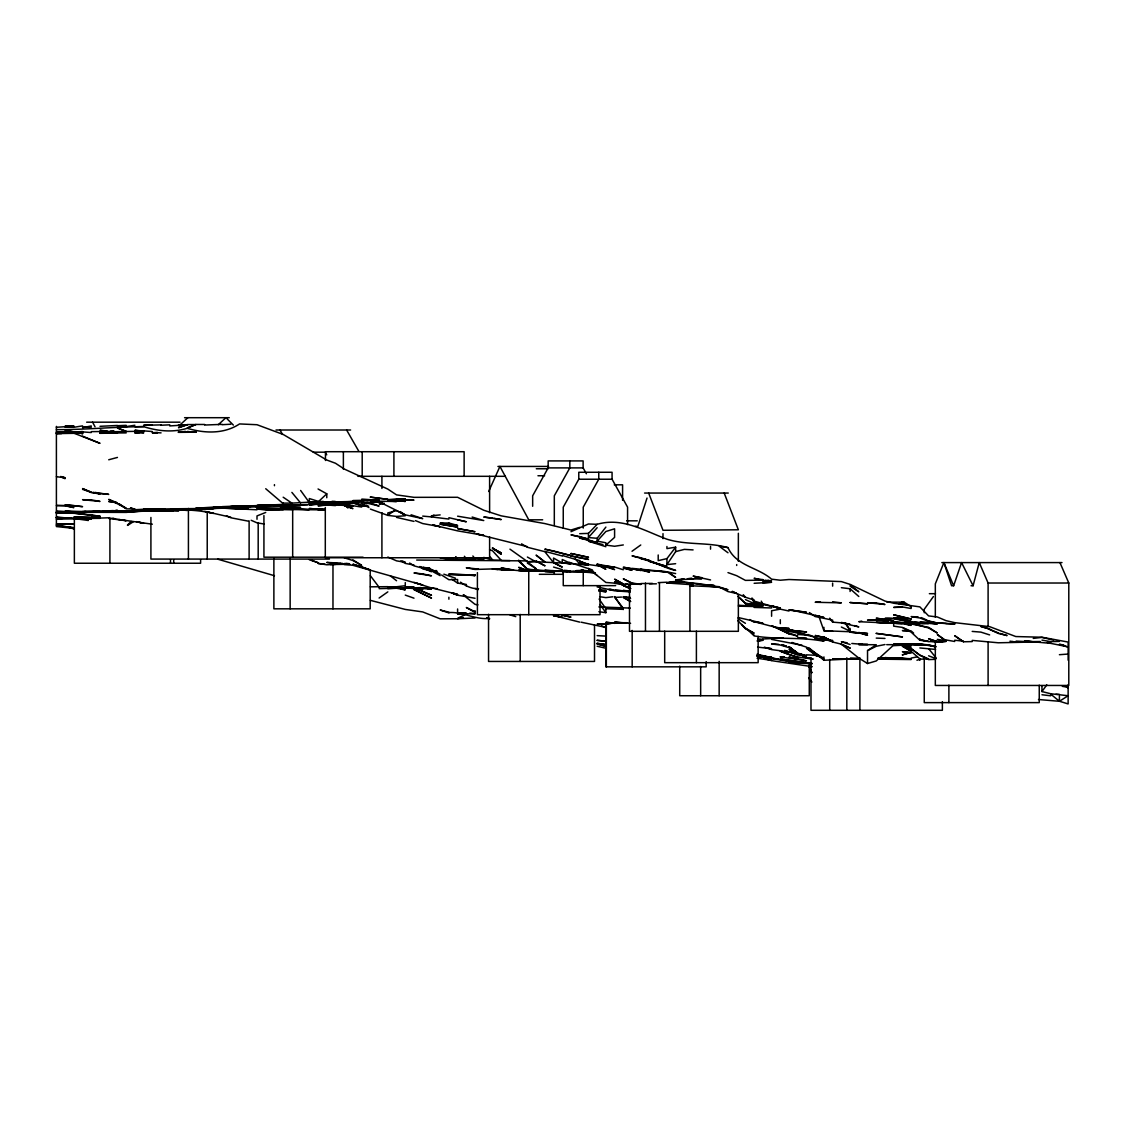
<?xml version="1.0" encoding="UTF-8"?>
<svg xmlns="http://www.w3.org/2000/svg" width="1128" height="1128" viewBox="0 0 1128 1128"><rect width="100%" height="100%" fill="white"/><g stroke="black" fill="none" stroke-linecap="round" stroke-linejoin="round"><path stroke-width="1.5" d="M971.039 585.742L973.083 585.742L979.245 562.59L988.1 583.021L988.1 626.435M647.035 498.04L637.856 526.325L635.135 526.325M935.323 617.143L935.323 583.867L943.896 562.59L951.595 585.742L953.639 585.742L961.578 562.59L973.083 585.742M488.664 491.512L499.93 466.442L528.75 519.811L542.667 519.811M586.391 473.774L583.12 467.894L583.12 460.915L548.166 460.915L548.166 467.894L532.656 495.812L532.656 506.275M627.577 524.591L627.577 507.149L612.067 479.231L612.067 472.265L578.777 472.265L578.777 479.231L563.253 507.149L563.253 528.073M675.644 563.69L666.93 564.606L675.644 551.62L675.644 547.179L666.93 548.603L666.93 546.502M933.434 596.515L924.255 609.275L924.255 612.786M1068.131 695.75L1050.69 693.748L1041.962 691.549L1046.812 684.851M666.93 564.606L666.93 558.614L675.644 547.179M623.319 544.937L614.591 546.262L605.877 545.106L605.877 542.779L597.149 541.116L597.149 538.31L605.877 527.1M597.149 538.31L588.435 537.534L597.149 527.721M597.149 541.116L605.877 531.499L614.591 528.806L614.591 537.365L605.877 545.106M588.435 537.534L588.435 533.389L597.149 524.308C622.191 516.948 644.356 530.823 666.93 539.198C686.825 545.374 707.862 541.99 727.983 547.616C736.344 566.143 757.692 567.06 771.594 579.172L780.308 580.229L789.036 579.51L841.361 581.597L850.089 584.374L884.972 601.069L893.686 603.24L919.856 606.878L928.584 615.902L937.297 616.974L946.025 620.654L954.739 622.656L989.637 626.66L1015.792 636.544L1041.962 637.235L1068.131 642.058L1068.131 660.19M897.183 644.596L893.686 645.019L876.245 660.952L867.531 663.518L858.803 658.075L841.361 644.159L832.633 642.001L823.919 636.996L832.633 641.719L823.919 637.517L815.191 635.487L823.919 637.334M127.422 525.112L131.158 521.46M178.957 425.876L187.882 417.698M218.282 424.706L225.938 417.698M318.054 502.002L326.782 493.824L318.054 488.974M394.053 510.744L387.835 515.383L370.379 509.08M433.927 515.073L431.432 516.906L422.718 516.102M632.032 551.254L640.76 544.979M379.107 598.037L387.835 591.876M867.531 663.518L867.531 650.616L876.245 644.737L858.803 644.624M127.633 525.394L133.442 521.658M1038.479 699.515L1059.403 701.292L1066.679 696.667M899.03 603.875L901.977 602.14L906.39 604.735M901.117 603.79L904.12 602.14L911.311 606.709M457.601 618.341L466.329 613.956M570.979 531.697L588.435 523.984L597.149 524.308M867.531 650.616L876.245 646.288L884.972 644.539M265.729 512.464L257.001 515.919L257.001 519.275M111.644 510.617L100.011 511.872L56.4 511.351L73.842 512.211L56.4 512.45L115.705 511.534M916.951 660.247L919.856 659.33M163.969 509.433L161.064 510.335L178.506 511.195M579.707 527.34L570.979 530.033L544.824 523.575L501.213 515.849L483.771 510.251L457.601 497.293L413.99 497.335L396.548 494.882L387.835 489.101L344.223 469.008L335.495 463.255L326.782 460.027L283.17 434.449L257.001 424.72L239.559 423.931C224.035 434.224 204.394 433.448 187.234 428.287C172.485 432.785 157.934 431.079 143.623 426.666C114.52 426.793 85.545 429.754 56.4 429.641M765.771 580.328L762.866 581.188L768.676 580.328M108.725 459.773L117.453 457.432M113.096 510.49L108.725 511.604L117.453 510.349L108.725 511.534C143.651 513.522 179.126 505.443 213.389 513.409L206.128 511.675M675.644 551.62L684.372 549.378L693.086 549.9M666.93 558.614L658.202 560.644L658.202 554.976M757.057 640.972L762.866 640.14L757.635 640.605M370.379 600.35L405.276 609.43L422.718 611.926L440.16 618.821L457.601 618.75L463.411 617.439M861.707 621.091L858.803 621.711L902.414 623.601L911.142 625.391L903.866 623.361M165.421 509.433L161.064 510.335L178.506 510.138M82.57 427.695L91.283 425.933M911.142 658.089L916.951 656.933M682.919 579.186L675.644 580.61L684.372 579.214L675.644 579.806L701.813 578.706L694.834 578.086M640.76 583.543L652.393 583.402M783.213 637.912L762.866 639.012M82.57 425.876L73.842 427.3L65.128 427.188M126.181 426.596L134.895 425.256M230.831 506.401L274.442 505.118L223.852 507.755L230.831 507.177M230.831 507.459L233.75 507.078M687.276 578.791L691.633 578.142M164.547 509.292L161.064 509.786L204.676 508.46L171.526 508.827M732.34 591.284L736.697 593.497L727.983 591.58L719.255 586.955L727.983 589.789C708.299 584.078 687.262 581.258 666.93 582.739C681.65 578.763 695.694 585.996 710.541 584.699M248.273 505.837L239.559 507.064L291.884 506.641L287.527 506.007M666.93 583.091L675.644 581.893L666.93 582.979L693.086 584.798L687.276 583.669M323.285 501.41L291.884 503.13L283.17 497.208M169.778 425.933L187.234 424.791L178.506 427.695L187.234 424.579L195.948 424.551L187.234 427.991L195.948 424.452L204.676 424.481M148.854 510.321L126.181 512.408L82.57 512.281L129.664 511.548L56.4 512.606L82.57 511.745L65.128 511.139L73.842 511.971L100.011 511.435L84.304 511.534M808.973 647.81L823.919 660.261L850.089 659.006L836.13 659.02M63.38 518.274L56.4 519.12L80.821 518.795M612.856 596.782L605.877 597.629L600.054 596.74M171.526 509.01L195.948 509.912L218.62 508.108L195.948 508.996L230.831 507.981L223.852 507.882M195.948 509.884L213.389 508.629M396.548 586.757L405.276 585.728L405.276 582.556M342.475 563.365L335.495 564.155L349.454 564.254L330.264 564.409L349.454 564.226M1033.248 638.392L1041.962 637.405L1053.594 640.084M605.877 623.939L611.108 623.361M56.4 427.286L73.842 426.116L65.128 426.201M527.382 557.035L536.096 561.941L527.382 561.829L534.348 561.152M82.57 512.493L161.064 510.885L185.486 509.306L161.064 511.167L93.032 511.449M440.16 514.904L431.432 515.75L431.432 516.906L448.888 519.077M462.832 613.096L457.601 613.59L475.043 613.928M366.896 505.132L361.665 505.626L352.937 503.06L283.17 505.33L307.591 504.766M403.528 587.97L379.107 588.661M161.064 424.889L143.623 425.298L152.336 425.157M333.747 503.638L318.054 504.413L326.782 503.624L344.223 504.653L347.96 508.037M757.635 640.859L762.866 640.366M893.686 645.653L911.142 644.751L886.721 644.666M318.054 504.413L326.782 503.624M820.423 601.816L815.191 602.281L841.361 602.86L832.633 601.774M204.676 425.044L222.117 424.354M178.506 509.969L187.234 509.334L171.526 510.364L187.234 509.151L143.623 508.982L164.547 509.095M344.223 502.82L335.495 503.553L352.937 505.964L345.676 504.724M611.108 623.262L605.877 623.685L614.591 623.135L605.877 622.261L614.591 623.319L621.57 622.882M1024.52 641.409L1040.213 642.156L1015.792 641.423L1040.213 641.888L998.35 642.791L972.195 640.394M100.011 426.314L117.453 425.482M405.276 515.764L396.548 516.427L387.835 515.383L387.835 512.958L396.548 510.617L405.276 515.144L400.285 511.576M783.805 656.651L780.308 656.905L806.478 660.839L797.75 658.681M113.97 431.375L91.283 431.643M762.866 580.116L745.425 580.384L736.697 575.703L727.983 572.601M1059.403 654.705L1068.131 654.057M309.326 504.695L326.782 504.047L318.054 504.343L352.937 505.725L361.665 507.036L361.665 505.626L352.937 502.496L335.495 503.144L352.937 502.806M457.601 618.75L475.043 618.003M898.931 644.638L893.686 645.145L898.931 644.666M448.888 558.91L457.601 559.53L455.67 556.781L457.601 559.375L475.043 559.248M489.002 618.454C475.367 619.822 462.226 611.545 448.888 612.574M762.866 582.866L771.594 582.288L754.139 583.289M150.602 510.406L143.623 510.871L169.778 510.547L143.623 510.984L161.064 510.702L155.833 510.462M478.54 569.09L466.329 567.765L475.043 569.457L492.485 568.935M621.57 622.755L614.591 622.726L626.801 622.712M893.686 645.145L902.414 644.596L911.142 645.963L893.686 644.722L911.142 644.835L893.686 644.722M100.011 518.358L91.283 518.386L108.725 517.766M457.601 613.688L466.329 613.153L457.601 613.167L464.581 613.576M583.19 570.359L576.225 570.613M222.117 424.692L230.831 424.213M344.223 504.47L335.495 503.61L344.223 503.017L318.054 504.343L335.495 505.612M321.536 509.066L318.054 509.264L325.033 509.644L309.326 508.502L325.033 509.588M433.18 570.796L436.677 570.613M387.835 588.717L396.548 588.252L405.276 589.874L399.453 588.167M148.854 510.406L143.623 510.674L152.336 510.448M326.782 502.468L361.665 501.255L309.326 502.538L300.612 490.44M56.4 432.532L82.57 432.024M309.326 503.596L335.495 502.58L370.379 503.074L366.022 502.439M161.064 425.242L169.778 424.819M161.064 509.01L134.895 509.743L164.547 508.925L143.623 508.982L164.547 508.996L152.336 509.052M100.011 433.321L117.453 433.081L100.011 433.208M412.256 587.462L405.276 587.801L413.99 588.534L408.181 586.941M420.97 587.589L413.99 587.914L431.432 589.225L427.075 588.365M117.453 425.735L126.181 425.341M86.052 511.506L65.128 512.027L82.57 511.9M143.623 511.139L134.895 510.998L152.336 510.801L117.453 511.111L169.778 510.519M335.495 564.395L326.782 564.79L318.054 563.422L325.033 564.226M403.528 587.885L396.548 588.181L412.256 587.617L405.276 588.196L422.718 588.478L417.487 588.252M658.202 582.612L666.93 582.231M143.623 431.206L108.725 431.798L100.011 430.247L106.991 430.995M946.025 641.479L937.297 641.846L928.584 638.744L937.297 641.592L946.025 641.338M126.181 432.912L100.011 433.011M553.538 567.06L562.266 569.598L562.266 570.627L567.497 571.008L562.266 570.867L567.497 570.669L564.014 570.303M935.563 659.33L928.584 659.598L919.856 655.269L911.142 648.614L902.414 644.412L911.142 648.981L903.866 644.793M919.856 659.189L928.584 658.879L919.856 655.086L911.142 648.614L902.414 644.581L911.142 648.262L902.414 644.581M56.4 433.688L61.631 433.519M222.117 506.951L230.831 506.923L195.948 507.995L239.559 506.5L213.389 507.219L230.831 506.698M579.707 533.685L588.435 533.389M944.277 641.479L928.584 641.635L919.856 639.745L927.131 641.056M82.57 433.279L73.842 432.348L82.57 431.601L73.842 431.897L65.128 430.459L82.57 433.194L56.4 433.603M257.001 509.25L325.033 509.87L318.054 509.87M326.782 504.865L318.054 505.781L332.013 504.794M257.001 509.01L281.422 509.278L265.729 509.955L257.001 509.01L291.884 509.504M850.089 631.736L823.919 630.721L818.688 615.775M942.529 641.522L937.297 641.677L940.794 641.578M134.895 432.715L140.126 432.56M283.17 504.512L274.442 504.766L283.17 504.639M583.19 570.472L576.225 571.205L593.666 571.487L588.435 571.459M687.854 579.115L693.086 578.96L687.854 578.918M379.107 501.213L396.548 501.523L387.835 500.973M318.054 503.032L326.782 502.989L309.326 503.215L335.495 502.341L309.326 502.75L352.937 502.721M239.559 506.345L248.273 506.218L222.117 506.698L257.001 505.908M91.283 517.71L100.011 517.498L73.842 517.061L100.011 517.738M759.384 579.609L762.866 579.51M134.895 432.955L143.623 432.743M230.831 507.981L222.117 508.206L248.273 508.672L241.307 508.192M544.824 571.346L553.538 572.009L544.824 571.431L548.307 571.346M1059.403 641.423L1050.69 641.62L1041.962 640.126M134.895 426.751L143.623 426.567M283.17 503.13L291.884 503.13M902.414 607.245L893.686 607.414L902.414 606.949L911.142 608.486L911.142 606.878M963.467 641.776L954.739 635.713L963.467 641.776L972.195 641.592M843.11 659.006L850.089 658.865M279.673 509.377L265.729 509.419L283.17 509.771M291.884 505.499L274.442 505.753M567.497 570.697L562.266 570.782L570.979 571.924L588.435 570.867L581.456 570.105M797.75 657.709L780.308 651.166C790.742 655.777 801.049 658.103 812.287 658.696M65.128 426.356L73.842 426.243M239.559 506.176L248.273 506.049M117.453 511.83L108.725 511.957L126.181 511.647L122.684 511.534M649.488 583.909L656.454 583.81M614.591 597.445L621.57 597.079M867.531 644.271L858.803 644.398L867.531 644.68M475.043 574.829L466.329 574.928L475.043 575.661L469.234 574.674M757.057 655.988L789.036 661.431L806.478 663.038L789.036 662.376L811.709 663.87M344.223 505.429L352.937 508.615L344.223 505.541L352.937 505.457M134.895 510.801L82.57 511.506M65.128 512.62L73.842 512.535M73.842 513.085L56.4 512.972L73.842 513.085L100.011 516.187L68.611 512.676M759.384 605.003L745.425 603.466L737.952 596.345M110.473 431.178L113.97 431.15M344.223 564.451L349.454 564.338M532.613 570.387L536.096 570.359M572.728 571.332L595.401 572.897C572.841 569.866 549.844 573.052 527.382 569.231L518.654 560.179M621.57 583.669L605.877 582.457L588.435 568.427L597.149 575.506M858.803 658.399L850.089 658.371L858.803 658.639M230.831 508.079L239.559 508.559L222.117 508.108L257.001 509.786M513.423 569.992L501.213 567.821C520.431 573.01 540.82 569.978 560.517 571.078M858.803 659.076L832.633 658.851M911.142 659.542L877.993 659.147M344.223 501.819L352.937 501.706M361.665 506.176L368.644 506.148M475.043 575.322L448.888 574.081M184.555 417.698L229.252 417.698M86.659 422.182L180.029 422.182M276.007 430.008L350.611 430.008M313.231 452.173L325.231 452.173L326.739 454.81M497.927 466.442L548.603 466.442M548.166 467.894L583.12 467.894M536.293 468.769L547.954 468.769M537.957 475.748L544.612 475.748M357.886 476.312L505.316 476.312M578.777 479.231L612.067 479.231M614.252 484.814L622.586 484.814L622.586 500.282M644.581 493.049L728.265 493.049M65.128 512.873L56.4 512.887L73.842 513.296M626.674 520.826L637.249 520.826M363.061 557.19L263.924 557.19L263.924 515.538M329.418 559.079L150.912 559.079L150.912 517.456M941.852 562.59L1061.984 562.59M539.311 574.307L562.83 574.307M988.1 583.021L1068.794 583.021L1068.794 685.457L935.323 685.457L935.323 641.677M615.648 585.644L563.253 585.644L563.253 571.684M929.359 593.68L935.465 593.68M886.918 602.14L904.12 602.14M738.445 606.173L762.866 606.709L738.445 605.242M597.149 635.642L605.877 636.093M501.213 569.443L509.941 569.88L492.485 569.076L513.423 569.823L492.485 569.076L509.941 569.894L501.213 569.358L504.117 569.795M570.979 571.374L562.266 571.346L570.979 571.388L565.748 571.318M877.993 658.174L911.142 659.02L884.972 657.652L902.414 658.117M416.683 560.052L527.171 560.884M518.654 570.585L544.824 570.965M448.888 574.547L464.581 574.688M91.283 511.788L100.011 511.872M591.918 571.233L576.225 570.81L588.435 571.008M1040.213 641.508L1019.289 641.804M178.506 432.362L195.948 432.179L187.234 431.559L195.948 432.278M762.866 605.539L745.425 605.144L762.866 605.426L745.425 603.353L739.192 597.502M893.686 658.103L911.142 658.738L884.972 658.583M82.57 427.089L91.283 427.202M884.972 623.009L876.245 622.318L893.686 623.135M429.697 568.329L422.718 568.216L413.99 565.861L409.633 563.041M448.888 574.378L475.043 574.942M919.856 644.497L911.142 644.328L919.856 643.975L935.845 646.795L928.584 645.103L902.414 644.003L919.856 643.975L928.584 644.906L893.686 644.003L928.584 644.864L935.845 646.696M902.414 658.808L893.686 658.667L911.142 659.161M252.644 505.894L265.729 508.319L309.326 509.574L280.266 508.178M771.594 580.694L762.866 580.539L754.139 578.297L762.866 579.919M954.739 623.883L919.856 622.177L946.025 623.403M911.142 658.851L893.686 658.978L911.142 659.048L902.414 658.385M562.266 570.867L567.497 570.979M387.835 586.673L370.379 586.828M426.201 588.181L422.718 588.097L431.432 588.449L422.718 587.66L431.432 588.731M599.095 599.053L605.877 608.711L623.319 609.36M928.584 622.938L937.297 623.121L928.584 620.865M56.4 433.194L61.631 433.321M536.096 561.744L570.979 563.478L562.266 563.055L553.538 558.036L553.538 562.675L544.824 551.663L527.382 547.277L521.559 543.851M464.581 613.97L457.601 613.801L464.581 614.055M719.255 587.039L690.181 585.742M754.139 607.428L771.594 607.964M598.897 606.934L630.298 608.091M562.266 563.055L562.266 559.502L570.979 563.577L588.435 565.156L579.707 563.704L588.435 563.873M536.096 570.895L518.654 570.26L553.538 571.261L527.382 569.231L518.654 561.095M1055.921 694.256L1059.403 694.354M344.223 504.653L326.782 503.863M815.191 638.998L829.15 640.027M768.097 657.666L762.866 657.145L792.519 661.191M173.275 510.928L162.813 510.364M82.57 518.809L75.59 518.302L91.283 519.12L56.4 517.611L72.093 518.104M553.538 570.641L544.824 570.317L553.538 570.965M466.329 574.772L475.043 575.083M918.107 616.875L911.142 616.621L919.856 617.961L928.584 621.316L937.297 622.966M152.336 432.532L161.064 432.87M621.57 583.585L614.591 583.317L623.319 583.923L614.591 579.172L623.319 584.135L640.76 584.304L632.032 583.049L623.319 578.833L632.032 583.43L640.76 584.431M883.224 620.217L867.531 620.146C879.445 618.327 890.584 624.503 902.414 623.488L898.931 623.164L919.856 623.939L893.686 621.979L911.142 623.375M909.394 630.862L902.414 630.594L911.142 630.933L913.624 633.132M876.245 638.11L884.972 638.434M623.319 590.55L630.298 591.298L614.591 590.17L630.298 591.495M946.025 623.643L954.739 624.024M806.478 654.86L815.191 655.241L821.015 656.806M73.842 518.401L77.338 518.584M115.705 501.875L108.725 501.509L117.453 502.891L108.725 499.394L126.181 508.234L118.905 503.779M778.56 644.314L771.594 643.961L780.308 645.019L789.036 647.669L797.75 653.549L789.036 646.823L797.75 653.041L789.036 651.702L797.75 654.592M117.453 426.835L126.181 427.3M932.066 641.282L937.297 641.564M199.444 508.559L204.676 508.855M775.077 637.898L780.308 638.194L776.825 637.94M832.633 631.229L823.919 630.721L823.919 627.323M823.919 639.816L832.633 640.944L815.191 638.448L832.633 640.394M562.266 571.515L567.497 571.826M811.709 663.645L797.75 662.263M930.318 641.212L935.563 641.564M862.3 644.328L851.823 643.468M523.885 570.176L527.382 570.415M919.856 622.741L911.142 622.148L937.297 624.01L932.066 623.305M640.76 569.386L649.488 572.079L632.032 568.371L666.93 571.797L675.644 573.588M909.394 652.181L902.414 651.702L911.142 653.112M332.013 501.34L335.495 501.593L309.326 502.524L309.326 498.548L318.054 501.283M850.089 632.117L867.531 633.457L850.089 632.202L858.803 632.879L867.531 635.247L858.803 632.413M319.802 509.306L325.033 509.687M143.623 430.868L152.336 431.516M472.872 556.005L475.043 558.741L483.771 559.403L483.771 557.415L492.485 560.108L501.213 560.278L492.485 550.746L489.58 549.731M460.506 582.161C465.92 586.179 472.279 589.084 478.54 588.675M888.455 621.359L884.972 621.091L887.877 621.613M797.75 634.429L806.478 635.092L815.191 637.207L807.93 634.486M82.57 431.883L91.283 432.546M675.644 581.498L684.372 582.161M58.148 512.634L65.128 513.198M972.195 631.412L980.909 632.117L989.637 634.909M829.15 639.703L815.191 638.11L829.15 639.59M757.635 638.899L762.866 639.322M794.267 661.6L812.287 663.546M630.298 591.904L614.591 590.804L597.149 586.913M829.729 618.186L832.633 622.12L841.361 622.867L858.803 626.886L854.446 625.575M781.76 627.831L789.036 630.115L806.478 631.962L789.036 630.115L780.308 628.014L789.036 628.409L780.308 628.099L771.594 626.266L754.139 621.683L762.866 623.206L738.149 617.524M579.707 563.619L588.435 564.409L579.707 561.279L579.707 564.014L575.351 558.952M1033.248 641.79L1024.52 641L1050.69 643.355L1068.131 646.866M789.036 651.702L796.015 652.336M794.267 661.459L811.709 663.278M143.623 431.065L134.895 430.261L143.623 431.474M100.011 516.342L91.283 515.552L100.011 517.103M597.149 640.45L605.877 641.254L597.149 640.211M802.981 662.446L780.308 658.978L806.478 662.855M562.266 562.971L570.979 563.803L562.266 562.731M789.036 610.135L806.478 612.278L789.036 609.769M1047.193 642.424L1050.69 642.749M623.319 622.938L614.591 622.106L630.58 623.319M649.488 570.585L666.93 571.797L675.644 577.466L669.412 572.629M469.812 613.096L475.043 613.604M152.336 524.196L117.453 519.289M73.842 518.499L88.379 520.501M778.56 659.203L762.866 657.032M919.856 647.951L935.563 649.432M344.223 563.521L349.454 564.056M630.298 597.431L623.319 596.698L630.58 598.46M73.842 527.721L56.4 525.408L73.842 527.848M345.958 563.351L349.454 563.732M457.601 516.187L483.771 520.558L472.139 517.033M623.319 590.409L630.298 591.185M954.739 640.225L963.467 641.197M757.635 655.89L771.594 658.103L757.635 656.129M178.506 509.532L187.234 510.505M340.726 563.126L326.782 562.435L352.937 565.311L422.718 585.037L415.442 582.823M56.4 476.707L65.128 477.75L62.209 476.707M492.485 518.062L483.771 517.047L501.213 519.557L493.937 518.316M909.394 621.486L893.686 618.285L884.972 618.426C899.735 617.721 913.525 625.363 928.584 623.488L914.625 622.177M757.635 656.411L761.118 656.82L757.635 656.454M93.032 492.386L108.725 494.374L91.283 492.612L82.57 488.565L91.283 492.175L82.57 489.397M1041.962 694.749L1050.69 695.793M841.361 587.688L850.089 588.745L858.803 596.5M1012.309 641.62L1015.792 642.043L1009.983 641.169M902.414 627.619L911.142 632.145L919.856 640.253L928.584 641.31M658.202 571.191L666.93 572.263M757.635 647.105L771.594 648.741L768.676 648.036M802.981 655.467L797.75 654.804L784.665 650.546M783.805 660.077L780.308 659.64L789.036 660.895L780.308 659.386L783.213 659.908M494.233 569.161L497.73 569.626M609.36 589.38L612.856 589.845M907.645 623.305L928.584 627.309L937.297 632.991L928.584 627.958L911.142 623.305M937.297 639.393L946.025 640.605L937.297 634.556L946.025 641.183L946.025 639.943L954.739 641.494M813.457 659.048L806.478 658.061L799.202 653.887M902.414 627.408L893.686 626.153L893.686 624.108M598.897 611.7L605.877 612.687L605.877 608.711M415.442 588.308L422.718 589.38L418.361 588.407M757.057 658.23L771.594 660.402L764.319 658.357M773.047 658.244L775.951 658.681M799.202 654.804L803.573 655.467M727.983 547.616L719.255 546.276L727.983 552.776M640.76 569.316L649.488 570.655M751.77 598.15L754.139 602.704L780.308 608.034L773.047 606.244M451.792 579.2L457.601 583.12L466.329 584.445L466.329 585.968M437.255 588.717L431.432 587.829L457.601 594.385L451.792 592.736L457.601 595.189L475.043 598.277M553.538 615.789L562.266 617.129L553.538 615.521L579.707 622.12M108.725 518.457L126.181 520.713L118.905 519.529M248.273 521.15L230.831 517.766L226.474 515.764M802.121 645.272L771.594 639.407M608.782 589.394L613.139 590.099M264.276 524.026L257.001 522.842L251.191 520.29M790.488 609.769L823.919 617.467L815.191 615.268M1062.308 686.332L1068.131 687.304M367.474 502.411L370.379 502.905M632.032 568.709L623.319 567.243L640.76 570.472L633.499 569.005M757.057 656.186L761.414 656.919M1063.774 645.004L1059.403 644.271L1068.131 647.119M610.234 589.324L613.139 589.817M230.831 517.244L204.676 511.322M345.676 504.907L352.937 506.148M701.813 577.663L693.086 576.14L710.541 579.933M799.202 661.6L802.121 662.108M136.347 431.375L142.17 432.391M382.011 502.2L370.379 501.889L379.107 501.763L405.276 514.847L422.718 518.626L411.085 514.791M847.17 642.791L841.361 641.761L850.089 644.483M477.948 604.862L475.043 604.354L466.329 597.459M812.287 666.676L771.594 660.655L764.319 658.399M890.782 622.134L893.686 622.67M581.16 570.148L584.064 570.683M791.941 631.102L794.845 631.638M440.16 557.768L448.888 559.375M789.036 630.115L797.75 631.736L783.213 627.873M841.361 622.741L850.089 624.376L841.361 622.402M111.644 518.217L116.001 519.021L113.096 518.358M477.948 534.221L483.771 535.321L457.601 530.865L432.884 525.014M413.99 565.043L405.276 563.408L400.905 560.856M136.347 431.404L143.623 432.799M265.729 508.375L254.096 506.007M181.411 509.377L185.767 510.223M690.181 585.587L693.086 586.165L690.181 585.263M786.117 660.5L789.036 661.078M605.877 627.408L581.16 622.191M261.358 505.964L265.729 506.895L262.81 506.077M476.495 533.995L527.382 546.671M413.99 521.39L396.548 517.399M562.266 555.963L544.824 551.338M448.888 612.18L440.16 610.008L448.888 612.885M579.707 560.63L562.266 555.441M789.036 611.038L780.308 609.148L771.594 610.741L771.594 616.255M562.266 615.211L570.979 617.115L562.266 615.197M595.697 542.808L588.435 541.214L605.877 546.699M799.202 653.718L806.478 657.525L812.287 658.808M457.601 519.811L466.329 521.77L448.888 517.681M422.718 568.921L431.432 570.895L431.432 571.769L419.813 566.552L422.718 568.089L429.697 568.244L422.718 567.299L431.432 569.414L440.16 574.194M597.149 646.245L605.877 648.233M361.665 501.805L379.107 506.063L371.845 503.426M69.485 527.354L73.842 528.369L56.4 526.564L56.4 426.398M579.707 561.279L588.435 564.536L605.877 566.961L597.149 564.733L605.877 569.288L597.149 564.155L614.591 567.356M752.404 598.333L754.139 601.097L780.308 608.669L773.047 606.173M92.736 492.513L100.011 494.191L95.654 492.4M797.75 653.718L789.036 646.823L797.75 653.718L806.478 655.777L799.202 653.507M432.884 524.957L440.16 526.691L422.718 523.561L415.442 520.614M623.319 568.202L632.032 570.303L624.771 568.075M780.308 651.082L787.584 652.844M597.149 564.226L614.591 569.598L605.877 565.974L597.149 565.297L614.591 567.031L623.319 569.781M597.149 543.132L602.972 544.584M130.538 507.981L134.895 509.08L126.181 508.827L118.905 503.878M789.036 632.907L771.594 625.73L789.036 633.88L797.75 636.121L790.488 633.442M431.432 587.956L413.99 582.386M597.149 643.975L605.877 646.259L597.149 643.891M274.442 575.717L217.746 559.178M130.538 508.094L134.895 509.292M781.76 644.807L786.117 646.02L781.76 644.807M68.032 527.199L73.842 528.919M815.191 655.326L822.467 657.497M999.803 633.386L1007.078 635.572L998.35 633.457L989.637 629.396L998.35 632.949M773.047 606.469L780.308 608.641M509.941 614.887L515.75 616.635M486.676 617.679L489.58 618.553M1050.69 694.115L1059.403 701.235L1068.131 703.928L1068.131 684.752M797.75 632.159L806.478 634.824L789.036 631.356L781.76 627.69L789.036 630.552M344.223 557.768L352.937 560.531L361.665 565.382L352.937 559.911M796.297 651.801L789.036 649.46L797.75 653.041M743.239 594.71L745.425 597.248L754.139 600.068L754.139 601.097M569.09 562.266L592.454 569.964M309.326 559.784L318.054 562.717L312.244 560.433M764.319 647.119L771.594 649.601L789.036 651.928L784.665 650.391M425.721 567.92L437.255 571.896M443.84 574.18L455.374 578.156M668.382 567.807L675.644 570.373C663.447 568.089 653.168 560.151 640.76 558.529L666.93 566.439L649.488 561.42L666.93 567.299M405.276 595.105L413.99 598.178M791.941 642.481L806.478 647.119L818.928 655.368M822.467 657.624L815.191 654.987L806.478 648.163L815.191 654.423M451.792 592.961L457.601 595.076L451.792 592.693M126.181 431.333L117.453 427.991L126.181 431.432M928.584 655.791L935.845 658.625M906.771 646.555L902.414 644.821L902.414 646.203L911.142 651.392L919.856 658.837L919.856 660.374M79.665 432.701L82.57 433.871L79.665 432.193M73.842 433.152L100.011 443.332L82.57 436.169M486.676 617.65L489.58 618.877M387.835 557.049L396.548 560.856L405.276 562.308L402.372 560.968M903.866 628.056L909.69 630.651M617.495 582.584L630.58 588.802L617.495 582.64M921.308 617.594L927.131 620.217M745.425 599.588L754.139 603.621L754.139 602.704M60.757 476.608L65.128 478.624L60.757 476.467M841.361 627.027L850.089 631.201L850.089 628.366M475.043 588.407L477.948 589.817M475.043 611.785L466.329 607.513L475.043 612.363L475.043 610.671M601.506 625.73L605.877 627.873M553.538 562.773L562.266 567.116L553.538 562.435M821.015 656.665L815.191 653.718L823.919 659.26M492.485 548.434L501.213 552.889L492.485 548.166L501.213 554.327L492.485 547.827M821.015 639.787L823.919 641.296C800.965 636.742 777.206 639.816 754.139 635.924L750.402 631.976M361.665 503.751L368.926 507.558M780.308 629.255L789.036 633.88M626.223 583.655L630.58 585.968M623.319 597.6L630.58 601.506M902.414 646.203L911.142 650.955M432.884 571.684L440.16 575.632M741.688 624.433L745.425 628.155L754.139 633.203L745.425 628.677L737.797 620.611M732.34 591.65L745.425 597.248M623.319 597.064L630.58 601.407M800.654 654.014L806.478 657.525M749.782 619.54L754.139 622.233M738.149 618.779L745.425 623.319M509.941 549.139L527.382 561.561M850.089 586.179L858.803 591.805L850.089 584.924M527.382 563.098L536.096 568.723L536.096 569.88M441.612 574.984L448.888 579.721L457.601 579.496L457.601 583.12M809.382 612.589L815.191 616.551L832.633 620.132L832.633 622.12M1065.636 686.134L1068.131 687.981M527.382 561.899L536.096 568.723M390.316 575.844L396.548 580.737M745.425 628.155L754.139 635.233M265.729 488.734L283.17 503.61L283.17 502.891M227.179 418.939L233.369 425.087M379.107 587.237L370.379 575.745M291.884 492.4L300.612 503.003M928.584 648.614L936.212 658.033M808.649 678.027L811.92 682.073M490.313 557.091L492.485 559.798M614.591 597.177L623.319 608.316M464.384 556.273L466.329 558.783M600.054 604.537L605.877 612.687M614.591 596.571L623.319 609.515M845.239 623.192L850.089 630.467L845.718 623.192M346.62 430.008L358.746 451.186M279.998 430.008L282.536 434.435M92.567 422.182L95.034 426.779M761.273 601.154L762.866 604.199M809.157 666.718L811.836 672.669M809.157 666.577L811.836 672.584M1059.925 562.59L1068.794 583.021M943.896 562.59L953.639 585.742M724.19 493.049L738.361 529.793L662.996 530.273L648.656 493.049M1059.403 696.075L1059.403 701.235M1041.962 685.909L1041.962 691.549M1039.255 685.175L1039.255 702.617L924.255 702.617L924.255 658.583M988.1 642.058L988.1 685.457M948.888 685.175L948.888 702.617M942.374 701.658L942.374 710.302L810.99 710.302L810.99 657.751M919.856 638.631L919.856 640.253M859.889 657.821L859.889 710.302M850.089 588.745L850.089 591.495M846.818 657.821L846.818 710.302M832.633 583.077L832.633 586.137M829.715 659.499L829.715 710.302M823.919 656.905L823.919 660.261M809.269 664.787L809.269 695.736L679.719 695.736L679.719 666.126M780.308 619.751L780.308 623.671M771.594 605.68L771.594 606.695M758.143 636.319L758.143 662.672L664.688 662.672L664.688 631.158M738.361 533.29L738.361 561.293M738.361 594.555L738.361 631.313L629.494 631.313L629.494 584.403M736.697 564.592L736.697 565.466M719.156 661.346L719.156 695.736M710.541 546.417L710.541 549.153M706.184 661.628L706.184 666.831L605.792 666.831L605.792 623.474M700.657 666.507L700.657 695.736M696.399 631.158L696.399 662.672M689.913 583.035L689.913 631.313M662.996 533.629L662.996 538.662M659.457 583.035L659.457 631.313M645.47 583.035L645.47 631.313M632.173 630.425L632.173 666.831M606.342 623.488L606.342 666.831M600.025 586.588L600.025 614.689L477.398 614.689L477.398 572.643M598.756 472.265L598.756 479.231L583.246 507.149L583.246 528.073M594.512 624.898L594.512 661.445L488.551 661.445L488.551 614.295M583.246 571.684L583.246 585.644M569.823 460.915L569.823 467.894L554.313 495.812L554.313 525.465M554.313 570.81L554.313 574.307M528.75 570.768L528.75 614.689M520.205 614.45L520.205 661.445M509.941 560.545L501.213 560.475M489.608 476.312L489.608 512.69M489.608 536.956L489.608 557.754L325.301 557.754L325.301 507.501M464.13 476.312L464.13 451.708L325.456 451.708L325.456 460.492M457.601 608.979L457.601 611.926M448.888 597.234L448.888 599.194M393.912 451.708L393.912 476.312M381.913 476.312L381.913 488.438M381.913 512.69L381.913 557.754M370.195 570.19L370.195 608.824L273.878 608.824L273.878 558.275M362.201 451.708L362.201 476.312M343.377 451.708L343.377 469.276M332.971 563.281L332.971 608.824M326.782 493.824L326.782 497.744M292.674 509.926L292.674 557.19M290.15 558.275L290.15 608.824M274.442 484.631L274.442 485.717M258.185 522.616L258.185 559.079M249.119 520.882L249.119 559.079M207.228 511.661L207.228 559.079M200.601 559.742L200.601 563.239L74.363 563.239L74.363 519.331M188.418 508.446L188.418 559.079M173.712 559.742L173.712 563.239M170.483 559.728L170.483 563.239M109.909 517.569L109.909 563.239M909.69 652.731L902.414 654.86L909.69 652.731M252.644 505.95L248.273 506.867L252.644 505.936M185.486 431.531L178.506 432.179L185.486 431.531M318.054 503.99L309.326 504.639L318.054 504.061M384.338 503.455L379.107 503.849L384.338 503.469M157.567 432.56L152.336 432.87L157.567 432.574M195.948 431.954L178.506 431.968L195.948 431.954M82.57 432.997L65.128 433.152L82.57 432.997M396.548 499.267L387.835 499.704L405.276 499.069L396.548 499.267M370.379 500.451L352.937 500.635L370.379 500.451M405.276 498.745L396.548 499.14L405.276 498.759M274.442 504.893L257.001 505.513L274.442 504.893M841.361 658.907L832.633 659.189L850.089 659.006L832.633 659.147L841.361 658.907M405.276 500.071L387.835 500.578L413.99 500.141L405.276 500.071M222.117 507.84L204.676 508.094L222.117 507.84M265.729 505.457L257.001 505.696L265.729 505.485M65.128 524.026L56.4 524.182L73.842 523.914L65.128 524.026M379.107 500.028L361.665 499.408L379.107 500.028M448.888 522.997L440.16 523.11L457.601 525.479L448.888 522.997M754.139 605.792L745.425 605.905L762.866 605.694L754.139 605.792M265.729 506.303L257.001 506.401L265.729 506.373M719.255 586.687L703.562 585.982L719.255 586.771M65.128 432.08L56.4 432.123L65.128 432.236M396.548 587.053L387.835 587.082L396.548 587.124M65.128 505.485L56.4 505.499L65.128 505.823L73.842 507.6L65.128 505.485M291.884 507.092L283.17 507.064L300.612 507.403L291.884 507.092M187.234 425.129L178.506 425.087L187.234 425.129M605.877 624.249L597.149 624.165L605.877 624.334M413.99 587.194L405.276 587.096L413.99 587.194M783.805 656.961L780.308 656.905L783.805 656.905M544.824 570.895L536.096 570.726L544.824 570.895M884.972 658.428L877.993 658.301L884.972 658.442M65.128 517.992L56.4 517.794L65.128 517.992M91.283 499.887L82.57 499.676L100.011 501.424L91.283 499.887M902.414 618.356L893.686 618.102L902.414 618.426L911.142 621.429L902.414 618.356M876.245 602.986L867.531 602.704L884.972 604.481L876.245 602.986M806.478 638.307L797.75 637.954L806.478 638.42M65.128 517.794L56.4 517.343L65.128 517.794M387.835 499.337L370.379 497.138L387.835 499.337M867.531 603.79L850.089 602.521L867.531 603.79M605.877 590.635L598.897 590.057L605.877 590.635M73.842 505.598L65.128 504.794L82.57 506.655L73.842 505.598M714.024 585.432L710.541 585.094L714.024 585.488M422.718 573.912L413.99 572.982L431.432 575.802L422.718 573.912M902.414 636.911L876.245 633.386L902.414 636.911M771.594 657.3L757.057 655.298L771.594 657.652L757.057 654.24L762.866 656.313L771.594 657.3M405.276 501.452L396.548 500.451L405.276 501.452M457.601 527.072L440.16 524.182L457.601 527.072M605.877 591.763L598.897 590.861L605.877 591.763M884.972 619.455L876.245 618.214L893.686 620.894L884.972 619.455M605.877 644.581L597.149 643.341L605.877 644.581M466.329 530.047L457.601 528.595L475.043 531.739L466.329 530.047M588.435 557.288L570.979 553.495L588.435 557.288M588.435 559.418L570.979 555.977L588.435 559.418M579.707 536.59L570.979 534.869L588.435 539.114L579.707 536.59M911.142 619.018L893.686 614.816L911.142 619.018M553.538 550.972L544.824 549.153L570.979 555.596L553.538 550.972M588.435 539.903L579.707 538.042L597.149 542.695L588.435 539.903M640.76 557.782L632.032 555.878L649.488 560.588L640.76 557.782M143.623 523.251L136.347 521.644L143.623 523.321M623.319 583.923L614.591 581.921L623.319 583.994M797.75 659.147L789.036 657.032L797.75 659.231M265.729 506.895L261.358 505.795L265.729 506.965M989.637 629.086L980.909 626.463L989.637 629.086M361.665 566.848L352.937 564.197L370.379 569.978L361.665 566.848M431.432 595.274L415.442 588.224L431.432 595.274M527.382 570.627L518.654 567.342L527.382 570.655M431.432 598.051L413.99 589.563L431.432 598.051M630.58 588.365L623.319 585.39L630.58 588.351M850.089 648.064L841.361 644.229L850.089 648.064M544.824 565.748L536.096 561.053L544.824 565.748M466.329 596.571L463.411 594.893L466.329 596.571M911.142 650.701L902.414 644.849L911.142 650.701M544.824 561.956L536.096 555.131L544.824 561.899"/></g></svg>
